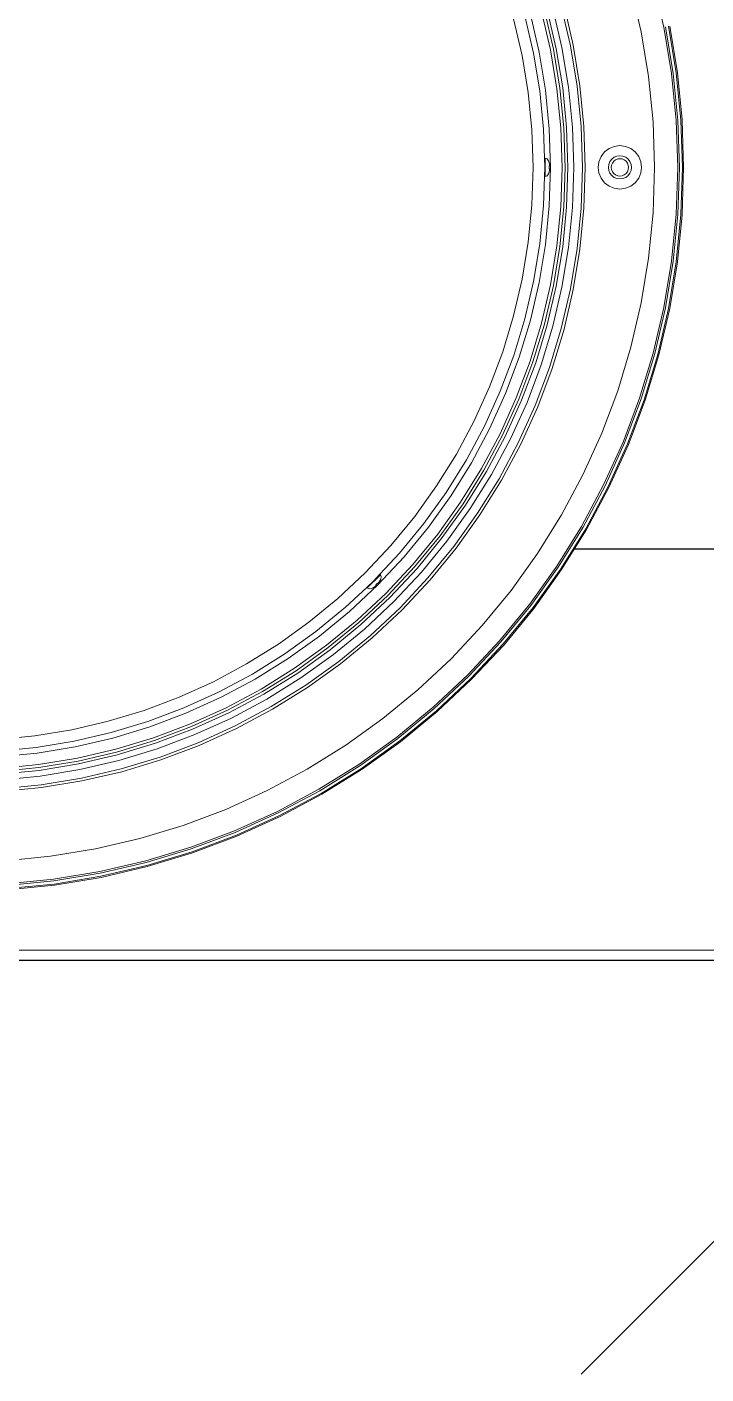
# Model space of a CAD drawing. Header units: inches. Extents: x -813 to 82, y -70 to 268.
# Drawn here: x 2.78 to 6.88, y 95.54 to 103.68 of the extents above; entities that cross this region are included whole.
import ezdxf

# ---------------------------------------------------------------- set-up
doc = ezdxf.new("R2010")
doc.units = ezdxf.units.IN
doc.header["$MEASUREMENT"] = 0
doc.layers.add('Hatch 01_UC', color=7, linetype='Continuous')
doc.layers.add('Partition Wall', color=6, linetype='Continuous', lineweight=0)
doc.layers.add('Tower Fan', color=255, linetype='Continuous', lineweight=0)

msp = doc.modelspace()

# ---------------------------------------------------------------- linework, layer by layer
at = {"layer": 'Hatch 01_UC', "color": 44, "linetype": 'Continuous', "transparency": 33554636}
for p, q in [((8.43033, 100.52702), (6.08847, 100.52702)), ((18.50498, 98.04026), (-15.67664, 98.04026)), ((8.62998, 98.04026), (6.12998, 95.54026))]:
    msp.add_line(p, q, dxfattribs=at)
at = {"layer": 'Partition Wall', "lineweight": 5}
msp.add_line((18.50498, 98.10276), (-171.24502, 98.10276), dxfattribs=at)
at = {"layer": 'Tower Fan', "lineweight": 5}
for p, q in [((4.70443, 100.1751), (4.8325, 100.29505)), ((4.52555, 100.02829), (4.70443, 100.1751)), ((4.33745, 99.8935), (4.52555, 100.02829)), ((4.14094, 99.7713), (4.33745, 99.8935)), ((3.93685, 99.66222), (4.14094, 99.7713)), ((3.72607, 99.56671), (3.93685, 99.66222)), ((3.50949, 99.4852), (3.72607, 99.56671))]:
    msp.add_line(p, q, dxfattribs=at)
for points in [[(5.90725, 102.88973), (5.90151, 103.06511), (5.87883, 103.2954), (5.84113, 103.52372), (5.78859, 103.74908), (5.72141, 103.97053), (5.6399, 104.1871), (5.54439, 104.39789), (5.43531, 104.60197), (5.31311, 104.79848), (5.17832, 104.98658), (5.03151, 105.16546), (4.91156, 105.29354), (4.87333, 105.33436), (4.8325, 105.3726), (4.83599, 105.37609), (4.91505, 105.29702), (4.91156, 105.29354)], [(2.64749, 98.64265), (2.92102, 98.66959), (3.1922, 98.71436), (3.45987, 98.77677), (3.72289, 98.85656), (3.98012, 98.95337), (4.23048, 99.06681), (4.47287, 99.19637), (4.70628, 99.34151), (4.92969, 99.50161), (5.14215, 99.67597), (5.34276, 99.86386), (5.53064, 100.06446), (5.70501, 100.27692), (5.8651, 100.50033), (6.01024, 100.73374), (6.13981, 100.97614), (6.25324, 101.22649), (6.35006, 101.48372), (6.42984, 101.74674), (6.49225, 102.01441), (6.53703, 102.28559), (6.56397, 102.55912), (6.57296, 102.83382), (6.56397, 103.10853), (6.53703, 103.38206), (6.49225, 103.65324), (6.42984, 103.92091)], [(2.65664, 98.50314), (2.93927, 98.53098), (3.21948, 98.57724), (3.49606, 98.64173), (3.76783, 98.72417), (4.03362, 98.82421), (4.29231, 98.94142), (4.54278, 99.0753), (4.78395, 99.22527), (5.0148, 99.39069), (5.23433, 99.57086), (5.44161, 99.765), (5.63575, 99.97228), (5.81592, 100.19182), (5.98134, 100.42266), (6.13132, 100.66384), (6.26519, 100.9143), (6.3824, 101.17299), (6.48244, 101.43879), (6.56488, 101.71056), (6.62937, 101.98714), (6.67563, 102.26734), (6.70347, 102.54998), (6.71276, 102.83382), (6.70347, 103.11767), (6.67563, 103.4003), (6.62937, 103.68051), (6.56488, 103.95709)], [(2.60636, 99.27015), (2.83894, 99.29305), (3.06952, 99.33112), (3.29712, 99.38419), (3.52075, 99.45203), (3.73948, 99.53435), (3.95235, 99.6308), (4.15845, 99.74097), (4.35691, 99.86438), (4.54687, 100.0005), (4.72753, 100.14876), (4.8981, 100.30852), (5.05785, 100.47909), (5.20611, 100.65974), (5.34224, 100.8497), (5.46565, 101.04816), (5.57581, 101.25427), (5.67226, 101.46714), (5.75458, 101.68586), (5.82242, 101.9095), (5.87549, 102.13709), (5.91356, 102.36767), (5.93647, 102.60025), (5.94411, 102.83382), (5.93647, 103.0674), (5.91356, 103.29998), (5.87549, 103.53055), (5.82242, 103.75815)], [(2.61095, 99.20023), (2.84809, 99.22359), (3.08319, 99.2624), (3.31525, 99.31651), (3.54327, 99.38568), (3.76629, 99.46962), (3.98333, 99.56796), (4.19348, 99.68029), (4.39584, 99.80612), (4.58953, 99.94492), (4.77372, 100.09608), (4.94764, 100.25897), (5.11053, 100.43289), (5.2617, 100.61709), (5.40049, 100.81078), (5.52632, 101.01313), (5.63865, 101.22328), (5.73699, 101.44032), (5.82093, 101.66334), (5.8901, 101.89136), (5.94421, 102.12342), (5.98303, 102.35853), (6.00638, 102.59567), (6.01418, 102.83382), (6.00638, 103.07198), (5.98303, 103.30912), (5.94421, 103.54422), (5.8901, 103.77628)], [(5.90702, 103.78082), (5.96139, 103.54764), (6.00039, 103.31141), (6.02386, 103.07313), (6.03169, 102.83382), (6.02386, 102.59452), (6.00039, 102.35624), (5.96139, 102.12001), (5.90702, 101.88683), (5.83752, 101.65771), (5.75318, 101.43362), (5.65436, 101.21553), (5.54149, 101.00437), (5.41506, 100.80104), (5.27559, 100.60642), (5.1237, 100.42134), (4.96003, 100.24659), (4.78527, 100.08291), (4.60019, 99.93102), (4.40557, 99.79156), (4.20224, 99.66512), (3.99108, 99.55225), (3.77299, 99.45344), (3.54891, 99.3691), (3.31978, 99.29959), (3.08661, 99.24522), (2.85037, 99.20622), (2.61209, 99.18275)], [(2.61324, 99.16527), (2.85266, 99.18885), (3.09002, 99.22804), (3.32432, 99.28267), (3.55454, 99.35251), (3.77969, 99.43725), (3.99883, 99.53654), (4.211, 99.64995), (4.4153, 99.77699), (4.61085, 99.91712), (4.79682, 100.06974), (4.97241, 100.2342), (5.13687, 100.40979), (5.28949, 100.59576), (5.42962, 100.79131), (5.55666, 100.99561), (5.67007, 101.20778), (5.76936, 101.42692), (5.8541, 101.65208), (5.92394, 101.8823), (5.97857, 102.11659), (6.01776, 102.35395), (6.04134, 102.59337), (6.04921, 102.83382), (6.04134, 103.07427), (6.01776, 103.31369), (5.97857, 103.55106), (5.92394, 103.78535)], [(5.95778, 103.79442), (6.01293, 103.55789), (6.05249, 103.31827), (6.0763, 103.07656), (6.08424, 102.83382), (6.0763, 102.59108), (6.05249, 102.34938), (6.01293, 102.10976), (5.95778, 101.87323), (5.88728, 101.64082), (5.80172, 101.41351), (5.70149, 101.19229), (5.587, 100.9781), (5.45875, 100.77185), (5.31728, 100.57443), (5.16321, 100.38669), (4.99718, 100.20943), (4.81992, 100.04341), (4.63218, 99.88933), (4.43476, 99.74786), (4.22852, 99.61961), (4.01432, 99.50512), (3.7931, 99.40489), (3.5658, 99.31934), (3.33338, 99.24883), (3.09686, 99.19368), (2.85723, 99.15412), (2.61553, 99.13032)], [(6.00854, 103.80802), (6.06447, 103.56814), (6.10459, 103.32512), (6.12873, 103.08), (6.13679, 102.83382), (6.12873, 102.58765), (6.10459, 102.34252), (6.06447, 102.0995), (6.00854, 101.85963), (5.93704, 101.62393), (5.85027, 101.3934), (5.74862, 101.16905), (5.63251, 100.95182), (5.50244, 100.74266), (5.35897, 100.54244), (5.20272, 100.35204), (5.03434, 100.17227), (4.85457, 100.0039), (4.66417, 99.84764), (4.46396, 99.70417), (4.25479, 99.5741), (4.03756, 99.45799), (3.81321, 99.35634), (3.58269, 99.26958), (3.34698, 99.19808), (3.10711, 99.14215), (2.86409, 99.10202), (2.61897, 99.07788)], [(2.62011, 99.0604), (2.86638, 99.08466), (3.11053, 99.12497), (3.35152, 99.18116), (3.58832, 99.25299), (3.81991, 99.34016), (4.04531, 99.44228), (4.26355, 99.55893), (4.47369, 99.68961), (4.67483, 99.83374), (4.86612, 99.99073), (5.04673, 100.15989), (5.21588, 100.3405), (5.37287, 100.53178), (5.51701, 100.73293), (5.64768, 100.94306), (5.76433, 101.1613), (5.86646, 101.3867), (5.95362, 101.61829), (6.02545, 101.85509), (6.08165, 102.09609), (6.12196, 102.34024), (6.14621, 102.5865), (6.15431, 102.83382), (6.14621, 103.08115), (6.12196, 103.32741), (6.08165, 103.57156), (6.02545, 103.81255)], [(2.59949, 99.37502), (2.82522, 99.39725), (3.04902, 99.4342), (3.26991, 99.4857), (3.48697, 99.55155), (3.69926, 99.63145), (3.90586, 99.72506), (4.1059, 99.83198), (4.29852, 99.95176), (4.4829, 100.08388), (4.65823, 100.22777), (4.82378, 100.38283), (4.97884, 100.54838), (5.12273, 100.72372), (5.25485, 100.90809), (5.37463, 101.10071), (5.48155, 101.30075), (5.57517, 101.50736), (5.65507, 101.71964), (5.72091, 101.9367), (5.77242, 102.1576), (5.80936, 102.38139), (5.8316, 102.60712), (5.83902, 102.83382), (5.8316, 103.06053), (5.80936, 103.28626), (5.77242, 103.51005), (5.72091, 103.73095)], [(6.63964, 103.68255), (6.68602, 103.40167), (6.71392, 103.11836), (6.72324, 102.83382), (6.71392, 102.54929), (6.68602, 102.26598), (6.63964, 101.98509), (6.575, 101.70784), (6.49236, 101.43542), (6.39208, 101.16898), (6.27459, 100.90967), (6.14039, 100.6586), (5.99005, 100.41684), (5.82423, 100.18544), (5.64363, 99.96537), (5.44902, 99.75759), (5.24124, 99.56298), (5.02117, 99.38238), (4.78977, 99.21656), (4.54801, 99.06622), (4.29694, 98.93202), (4.03763, 98.81453), (3.77119, 98.71425), (3.49877, 98.63161), (3.22152, 98.56697), (2.94064, 98.52059), (2.65732, 98.49269)], [(2.65854, 98.47407), (2.94307, 98.50209), (3.22516, 98.54867), (3.5036, 98.61359), (3.77719, 98.69658), (4.04477, 98.79729), (4.3052, 98.91529), (4.55734, 99.05007), (4.80013, 99.20104), (5.03253, 99.36758), (5.25354, 99.54895), (5.46221, 99.7444), (5.65766, 99.95307), (5.83903, 100.17408), (6.00557, 100.40648), (6.15655, 100.64927), (6.29132, 100.90142), (6.40932, 101.16184), (6.51003, 101.42942), (6.59302, 101.70302), (6.65795, 101.98145), (6.70452, 102.26354), (6.73254, 102.54807), (6.7419, 102.83382), (6.73254, 103.11958), (6.70452, 103.40411), (6.65795, 103.68619)], [(6.66456, 103.68751), (6.71121, 103.40499), (6.73928, 103.12002), (6.74613, 102.90385), (6.74864, 102.83382), (6.74613, 102.7638), (6.73928, 102.54763), (6.71121, 102.26266), (6.66456, 101.98014), (6.59954, 101.70127), (6.51642, 101.42725), (6.41555, 101.15926), (6.29737, 100.89843), (6.16239, 100.6459), (6.01118, 100.40273), (5.84439, 100.16997), (5.66273, 99.94862), (5.46699, 99.73963), (5.25799, 99.54388), (5.03664, 99.36222), (4.80388, 99.19543), (4.56072, 99.04422), (4.30818, 98.90924), (4.04736, 98.79106), (3.77936, 98.69019), (3.50534, 98.60707), (3.22648, 98.54205), (2.94395, 98.4954), (2.65898, 98.46734)], [(4.91156, 100.37411), (5.03151, 100.50218), (5.17832, 100.68106), (5.31311, 100.86916), (5.43531, 101.06568), (5.54439, 101.26976), (5.6399, 101.48054), (5.72141, 101.69712), (5.78859, 101.91856), (5.84113, 102.14393), (5.87883, 102.37224), (5.90151, 102.60254), (5.90725, 102.77792), (5.90908, 102.83382), (5.90725, 102.88973), (5.91218, 102.88973), (5.91218, 102.77792), (5.90725, 102.77792)], [(5.91218, 102.88973), (5.92288, 102.88547), (5.93195, 102.87335), (5.93582, 102.86176), (5.93539, 102.86157), (5.93753, 102.85492), (5.93801, 102.85298), (5.93848, 102.84675), (5.93852, 102.84533), (5.93848, 102.84389), (5.93801, 102.84292), (5.93753, 102.84256), (5.93539, 102.84123), (5.93582, 102.83382), (5.93539, 102.82642), (5.93753, 102.82509), (5.93801, 102.82472), (5.93848, 102.82376), (5.93852, 102.82232), (5.93848, 102.8209), (5.93801, 102.81467), (5.93753, 102.81273), (5.93539, 102.80608), (5.93582, 102.80589), (5.93195, 102.79429), (5.92288, 102.78217), (5.91218, 102.77792)], [(4.91505, 100.37062), (4.9196, 100.36005), (4.91745, 100.34507), (4.91199, 100.33413), (4.91155, 100.3343), (4.90836, 100.32809), (4.90733, 100.32638), (4.90325, 100.32164), (4.90227, 100.32061), (4.90123, 100.31962), (4.90021, 100.31927), (4.89962, 100.31935), (4.89717, 100.31992), (4.89223, 100.31438), (4.8867, 100.30945), (4.88726, 100.30699), (4.88735, 100.3064), (4.88699, 100.30538), (4.88601, 100.30434), (4.88497, 100.30336), (4.88023, 100.29929), (4.87853, 100.29826), (4.87231, 100.29506), (4.87248, 100.29462), (4.86154, 100.28916), (4.84656, 100.28701), (4.83599, 100.29156)], [(2.42869, 99.29936), (2.60407, 99.3051), (2.83437, 99.32778), (3.06269, 99.36548), (3.28805, 99.41803), (3.50949, 99.4852)]]:
    msp.add_lwpolyline(points, dxfattribs=at)
for points in [[(6.49046, 102.86781), (6.49493, 102.83382), (6.49046, 102.79984), (6.47734, 102.76817), (6.45648, 102.74098), (6.42928, 102.72011), (6.39762, 102.707), (6.36363, 102.70252), (6.32965, 102.707), (6.29798, 102.72011), (6.27079, 102.74098), (6.24992, 102.76817), (6.23681, 102.79984), (6.23233, 102.83382), (6.23681, 102.86781), (6.24992, 102.89947), (6.27079, 102.92667), (6.29798, 102.94753), (6.32965, 102.96065), (6.36363, 102.96512), (6.39762, 102.96065), (6.42928, 102.94753), (6.45648, 102.92667), (6.47734, 102.89947)], [(6.42428, 102.79881), (6.41315, 102.78431), (6.39865, 102.77318), (6.38176, 102.76618), (6.36363, 102.7638), (6.34551, 102.76618), (6.32862, 102.77318), (6.31412, 102.78431), (6.30299, 102.79881), (6.29599, 102.8157), (6.29361, 102.83382), (6.29599, 102.85195), (6.30299, 102.86884), (6.31412, 102.88334), (6.32862, 102.89447), (6.34551, 102.90146), (6.36363, 102.90385), (6.38176, 102.90146), (6.39865, 102.89447), (6.41315, 102.88334), (6.42428, 102.86884), (6.43127, 102.85195), (6.43366, 102.83382), (6.43127, 102.8157)], [(6.40066, 102.79679), (6.40899, 102.80764), (6.41422, 102.82027), (6.416, 102.83382), (6.41422, 102.84738), (6.40899, 102.86001), (6.40066, 102.87085), (6.38982, 102.87918), (6.37719, 102.88441), (6.36363, 102.88619), (6.35008, 102.88441), (6.33745, 102.87918), (6.3266, 102.87085), (6.31828, 102.86001), (6.31305, 102.84738), (6.31126, 102.83382), (6.31305, 102.82027), (6.31828, 102.80764), (6.3266, 102.79679), (6.33745, 102.78847), (6.35008, 102.78324), (6.36363, 102.78145), (6.37719, 102.78324), (6.38982, 102.78847)], [(4.8325, 100.29505), (4.87333, 100.33329), (4.91156, 100.37411), (4.91505, 100.37062), (4.83599, 100.29156)]]:
    msp.add_lwpolyline(points, close=True, dxfattribs=at)

doc.saveas('drawing.dxf')
